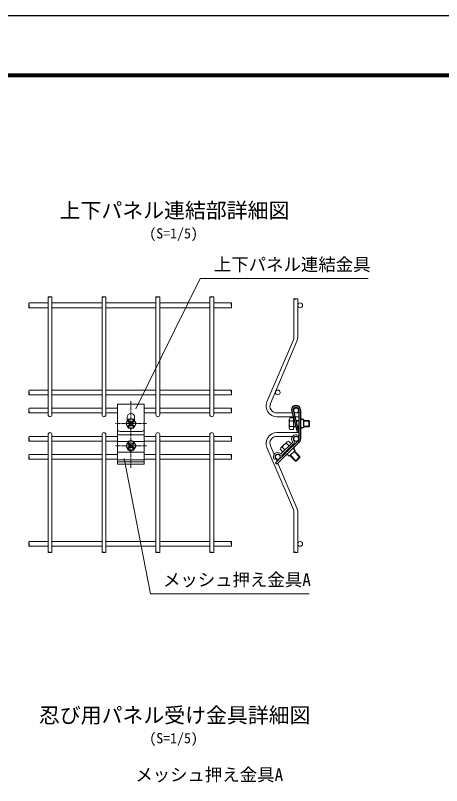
# Model space of a CAD drawing. Units: millimetres, scale not verified, with parts at other scales. Extents: x -4200 to 4200, y -2970 to 2970.
# Drawn here: x 989 to 2594, y 65 to 2970 of the extents above; entities that cross this region are included whole.
import ezdxf
from ezdxf.enums import TextEntityAlignment as Align

# ---------------------------------------------------------------- set-up
doc = ezdxf.new("R2010")
doc.units = ezdxf.units.MM
doc.header["$LTSCALE"] = 10
doc.linetypes.add('USER1', pattern=[2, 1.25, -0.25, 0.25, -0.25])
doc.linetypes.add('USER2', pattern=[0.375, 0.25, -0.125])
for name, color, linetype, lineweight in [('0-0_D-STR2', 7, 'Continuous', 9), ('0-6_D-BMK', 2, 'USER1', 13), ('0-7_D-STR3', 3, 'Continuous', 13), ('0-9_D-STR-TXT', 7, 'Continuous', 13), ('0-A_D-TTL-TXT', 7, 'Continuous', 25), ('0-B_D-DCR-HCH', 7, 'Continuous', 13), ('0-C_D-TTL', 7, 'Continuous', 25)]:
    doc.layers.add(name, color=color, linetype=linetype, lineweight=lineweight)
doc.styles.add('ＭＳ ゴシック', font='')
doc.styles.get('ＭＳ ゴシック').set_extended_font_data('MS Gothic')

msp = doc.modelspace()

# ---------------------------------------------------------------- linework, layer by layer
at = {"layer": '0-0_D-STR2'}
for p, q in [((1111.92, 1463.48), (1111.92, 1907.83)), ((1126.32, 1463.48), (1126.32, 1907.83)), ((1315, 1463.48), (1315, 1907.83)), ((1329.4, 1463.48), (1329.4, 1907.83)), ((1518.08, 1463.48), (1518.08, 1907.83)), ((1532.48, 1463.48), (1532.48, 1907.83)), ((1721.16, 1463.48), (1721.16, 1907.83)), ((1735.56, 1463.48), (1735.56, 1907.83)), ((2038.01, 1756.52), (2038.01, 1900.19)), ((2052.41, 1756.52), (2052.41, 1900.19)), ((1040.1, 1885.28), (1111.92, 1885.28)), ((1040.1, 1867.28), (1111.92, 1867.28)), ((1126.32, 1885.28), (1315, 1885.28)), ((1126.32, 1867.28), (1315, 1867.28)), ((1329.4, 1885.28), (1518.08, 1885.28)), ((1329.4, 1867.28), (1518.08, 1867.28)), ((1532.48, 1885.28), (1721.16, 1885.28)), ((1532.48, 1867.28), (1721.16, 1867.28)), ((1735.56, 1885.28), (1802.11, 1885.28)), ((1735.56, 1867.28), (1802.11, 1867.28)), ((1936.39, 1511.91), (2035.97, 1746.52)), ((1949.64, 1506.28), (2049.23, 1740.89)), ((1040.1, 1556.68), (1111.92, 1556.68)), ((1126.32, 1556.68), (1315, 1556.68)), ((1329.4, 1556.68), (1518.08, 1556.68)), ((1532.48, 1556.68), (1721.16, 1556.68)), ((1735.56, 1556.68), (1802.11, 1556.68)), ((1040.1, 1538.68), (1111.92, 1538.68)), ((1126.32, 1538.68), (1315, 1538.68)), ((1329.4, 1538.68), (1518.08, 1538.68)), ((1532.48, 1538.68), (1721.16, 1538.68)), ((1735.56, 1538.68), (1802.11, 1538.68)), ((1040.1, 1488.68), (1111.92, 1488.68)), ((1126.32, 1488.68), (1315, 1488.68)), ((1329.4, 1488.68), (1373.74, 1488.68)), ((1473.74, 1488.68), (1518.08, 1488.68)), ((1532.48, 1488.68), (1721.16, 1488.68)), ((1735.56, 1488.68), (1802.11, 1488.68)), ((1040.1, 1470.68), (1111.92, 1470.68)), ((1126.32, 1470.68), (1315, 1470.68)), ((1329.4, 1470.68), (1373.74, 1470.68)), ((1473.74, 1470.68), (1518.08, 1470.68)), ((1532.48, 1470.68), (1721.16, 1470.68)), ((1735.56, 1470.68), (1802.11, 1470.68)), ((2031.78, 1470.68), (1973.21, 1470.68)), ((2056.02, 1456.28), (1973.21, 1456.28)), ((2056.02, 1470.68), (2038.18, 1470.68)), ((2056.02, 1396.28), (1973.21, 1396.28)), ((1040.1, 1381.88), (1111.92, 1381.88)), ((1111.92, 1389.08), (1111.92, 944.72)), ((1126.32, 1389.08), (1126.32, 944.72)), ((1126.32, 1381.88), (1315, 1381.88)), ((1315, 1389.08), (1315, 944.72)), ((1329.4, 1389.08), (1329.4, 944.72)), ((1329.4, 1381.88), (1373.74, 1381.88)), ((1473.74, 1381.88), (1518.08, 1381.88)), ((1518.08, 1389.08), (1518.08, 944.72)), ((1532.48, 1389.08), (1532.48, 944.72)), ((1532.48, 1381.88), (1721.16, 1381.88)), ((1721.16, 1389.08), (1721.16, 944.72)), ((1735.56, 1389.08), (1735.56, 944.72)), ((1735.56, 1381.88), (1802.11, 1381.88)), ((2032.33, 1381.88), (1973.21, 1381.88)), ((2056.02, 1381.88), (2054.1, 1381.88)), ((1040.1, 1363.88), (1111.92, 1363.88)), ((1126.32, 1363.88), (1315, 1363.88)), ((1329.4, 1363.88), (1373.74, 1363.88)), ((1473.74, 1363.88), (1518.08, 1363.88)), ((1532.48, 1363.88), (1721.16, 1363.88)), ((1735.56, 1363.88), (1802.11, 1363.88)), ((1936.39, 1340.65), (2035.97, 1106.04)), ((1949.64, 1346.28), (1963.36, 1313.96)), ((1040.1, 1313.88), (1111.92, 1313.88)), ((1126.32, 1313.88), (1315, 1313.88)), ((1329.4, 1313.88), (1373.74, 1313.88)), ((1473.74, 1313.88), (1518.08, 1313.88)), ((1532.48, 1313.88), (1721.16, 1313.88)), ((1735.56, 1313.88), (1802.11, 1313.88)), ((1040.1, 1295.88), (1111.92, 1295.88)), ((1126.32, 1295.88), (1315, 1295.88)), ((1329.4, 1295.88), (1373.74, 1295.88)), ((1473.74, 1295.88), (1518.08, 1295.88)), ((1532.48, 1295.88), (1721.16, 1295.88)), ((1735.56, 1295.88), (1802.11, 1295.88)), ((1966.88, 1305.68), (1974.44, 1287.85)), ((1977.13, 1281.53), (2049.23, 1111.67)), ((2038.01, 1096.04), (2038.01, 944.72)), ((2052.41, 1096.04), (2052.41, 944.72)), ((1040.1, 985.28), (1111.92, 985.28)), ((1040.1, 967.28), (1111.92, 967.28)), ((1126.32, 985.28), (1315, 985.28)), ((1126.32, 967.28), (1315, 967.28)), ((1329.4, 985.28), (1518.08, 985.28)), ((1329.4, 967.28), (1518.08, 967.28)), ((1532.48, 985.28), (1721.16, 985.28)), ((1532.48, 967.28), (1721.16, 967.28)), ((1735.56, 985.28), (1802.11, 985.28)), ((1735.56, 967.28), (1802.11, 967.28))]:
    msp.add_line(p, q, dxfattribs=at)
at = {"layer": '0-0_D-STR2', "linetype": 'USER2'}
msp.add_line((2020.82, 1360.09), (2020.94, 1359.97), dxfattribs=at)
at = {"layer": '0-0_D-STR2'}
for centre in [(2061.41, 1876.28), (1976.99, 1547.68), (2046.41, 1479.68), (2046.41, 1372.88), (1976.99, 1304.88), (2061.41, 976.28)]:
    msp.add_circle(centre, 9, dxfattribs=at)
for centre, radius, start, end in [((2012.41, 1756.52), 25.6, 337, 0), ((2012.41, 1756.52), 40, 337, 0), ((1973.21, 1496.28), 40, 157, 270), ((1973.21, 1496.28), 25.6, 157, 270), ((1119.12, 1463.48), 7.2, 180, 0), ((1322.2, 1463.48), 7.2, 180, 0), ((1525.28, 1463.48), 7.2, 180, 0), ((1728.36, 1463.48), 7.2, 180, 0), ((1119.12, 1389.08), 7.2, 0, 180), ((1322.2, 1389.08), 7.2, 0, 180), ((1525.28, 1389.08), 7.2, 0, 180), ((1728.36, 1389.08), 7.2, 0, 180), ((1973.21, 1356.28), 40, 90, 203), ((1973.21, 1356.28), 25.6, 90, 203), ((2031.87, 1360.34), 1.6, 314.409, 39.42046), ((2012.41, 1096.04), 25.6, 0, 23), ((2012.41, 1096.04), 40, 0, 23)]:
    msp.add_arc(centre, radius, start, end, dxfattribs=at)
for centre, major_axis in [((1115.52, 1907.83), (-3.6, 0)), ((1318.6, 1907.83), (-3.6, 0)), ((1521.68, 1907.83), (-3.6, 0)), ((1724.76, 1907.83), (-3.6, 0)), ((2041.61, 1900.19), (-3.6, 0)), ((1040.1, 1871.78), (0, -4.5)), ((1802.11, 1880.78), (0, 4.5)), ((1040.1, 1543.18), (0, -4.5)), ((1802.11, 1552.18), (0, 4.5)), ((1802.11, 1484.18), (0, 4.5)), ((1040.1, 1475.18), (0, -4.5)), ((1040.1, 1368.38), (0, -4.5)), ((1802.11, 1377.38), (0, 4.5)), ((1802.11, 1309.38), (0, 4.5)), ((1040.1, 1300.38), (0, -4.5)), ((1040.1, 971.78), (0, -4.5)), ((1802.11, 980.78), (0, 4.5)), ((1115.52, 944.72), (-3.6, 0)), ((1318.6, 944.72), (-3.6, 0)), ((1521.68, 944.72), (-3.6, 0)), ((1724.76, 944.72), (-3.6, 0)), ((2041.61, 944.72), (-3.6, 0))]:
    msp.add_ellipse(centre, major_axis=major_axis, ratio=0.114898, dxfattribs=at)
for centre, major_axis, start_param, end_param in [((1122.72, 1907.83), (3.6, 0), 6.2830864, 9.4247776), ((1325.8, 1907.83), (3.6, 0), 6.2830864, 9.4247776), ((1528.88, 1907.83), (3.6, 0), 6.2830864, 9.4247776), ((1731.96, 1907.83), (3.6, 0), 6.2830864, 9.4247776), ((2048.81, 1900.19), (3.6, 0), 6.2830864, 9.4247776), ((1040.1, 1880.78), (0, -4.5), 3.1414937, 6.283185), ((1802.11, 1871.78), (0, 4.5), 3.1414937, 6.283185), ((1040.1, 1552.18), (0, -4.5), 3.1414937, 6.283185), ((1802.11, 1543.18), (0, 4.5), 3.1414937, 6.283185), ((1040.1, 1484.18), (0, -4.5), 3.1414937, 6.283185), ((1802.11, 1475.18), (0, 4.5), 3.1414937, 6.283185), ((1040.1, 1377.38), (0, -4.5), 3.1414937, 6.283185), ((1802.11, 1368.38), (0, 4.5), 3.1414937, 6.283185), ((1040.1, 1309.38), (0, -4.5), 3.1414937, 6.283185), ((1802.11, 1300.38), (0, 4.5), 3.1414937, 6.283185), ((1040.1, 980.78), (0, -4.5), 3.1414937, 6.283185), ((1802.11, 971.78), (0, 4.5), 3.1414937, 6.283185), ((1122.72, 944.72), (3.6, 0), 3.141593, 6.2832842), ((1325.8, 944.72), (3.6, 0), 3.141593, 6.2832842), ((1528.88, 944.72), (3.6, 0), 3.141593, 6.2832842), ((1731.96, 944.72), (3.6, 0), 3.141593, 6.2832842), ((2048.81, 944.72), (3.6, 0), 3.141593, 6.2832842)]:
    msp.add_ellipse(centre, major_axis=major_axis, ratio=0.114898, start_param=start_param, end_param=end_param, dxfattribs=at)
at = {"layer": '0-6_D-BMK'}
for p, q in [((1423.74, 1514.76), (1423.74, 1263.94)), ((1482.42, 1430.08), (1365.05, 1430.08)), ((1482.42, 1346.62), (1365.05, 1346.62))]:
    msp.add_line(p, q, dxfattribs=at)
at = {"layer": '0-7_D-STR3'}
for p, q in [((1373.74, 1503.28), (1373.74, 1277.58)), ((1473.74, 1503.28), (1373.74, 1503.28)), ((1473.74, 1503.28), (1373.74, 1503.28)), ((1373.74, 1478.48), (1373.74, 1503.28)), ((1473.74, 1503.28), (1473.74, 1277.58)), ((1473.74, 1478.48), (1473.74, 1503.28)), ((1409.74, 1454.5), (1409.74, 1439.91)), ((1437.74, 1454.5), (1437.74, 1439.91)), ((1413.9, 1447.12), (1404.06, 1430.08)), ((1413.9, 1413.04), (1404.06, 1430.08)), ((1412.82, 1438.27), (1418.28, 1432.81)), ((1412.82, 1421.89), (1418.28, 1427.35)), ((1433.57, 1447.12), (1413.9, 1447.12)), ((1415.55, 1441), (1421.01, 1435.54)), ((1415.55, 1419.16), (1421.01, 1424.62)), ((1431.93, 1441), (1426.47, 1435.54)), ((1431.93, 1419.16), (1426.47, 1424.62)), ((1434.65, 1438.27), (1429.2, 1432.81)), ((1434.65, 1421.89), (1429.2, 1427.35)), ((1433.57, 1447.12), (1443.41, 1430.08)), ((1433.57, 1413.04), (1443.41, 1430.08)), ((2020.6, 1446.43), (2020.6, 1413.73)), ((2027.45, 1451.88), (2022.06, 1451.88)), ((2027.45, 1440.98), (2022.06, 1440.98)), ((2023.47, 1440.98), (2036.6, 1440.98)), ((2023.65, 1451.88), (2036.6, 1451.88)), ((2036.6, 1408.28), (2036.6, 1451.88)), ((2039.11, 1442.08), (2036.6, 1442.08)), ((2039.72, 1439.68), (2036.6, 1439.68)), ((2056.02, 1442.08), (2045.51, 1442.08)), ((2056.02, 1439.68), (2046.12, 1439.68)), ((2074.3, 1446.07), (2068.47, 1446.07)), ((2074.3, 1446.07), (2074.3, 1414.09)), ((2094.2, 1442.08), (2074.3, 1442.08)), ((2096.6, 1439.68), (2074.3, 1439.68)), ((2096.6, 1439.68), (2094.2, 1442.08)), ((2094.2, 1442.08), (2094.2, 1418.08)), ((2096.6, 1439.68), (2096.6, 1420.48)), ((1465.74, 1400.72), (1381.74, 1400.72)), ((1433.57, 1413.04), (1413.9, 1413.04)), ((2027.45, 1419.18), (2022.06, 1419.18)), ((2022.06, 1408.28), (2027.45, 1408.28)), ((2023.47, 1408.28), (2036.6, 1408.28)), ((2023.65, 1419.18), (2036.6, 1419.18)), ((2044.64, 1420.48), (2036.6, 1420.48)), ((2045.25, 1418.08), (2036.6, 1418.08)), ((2049.7, 1400.72), (2055.71, 1402.26)), ((2056.02, 1420.48), (2051.04, 1420.48)), ((2056.02, 1418.08), (2051.65, 1418.08)), ((2074.3, 1414.09), (2068.47, 1414.09)), ((2096.6, 1420.48), (2074.3, 1420.48)), ((2094.2, 1418.08), (2074.3, 1418.08)), ((2096.6, 1420.48), (2094.2, 1418.08)), ((1473.74, 1388.37), (1373.51, 1388.37)), ((2054.86, 1385.16), (2053.51, 1379.31)), ((1373.74, 1362.66), (1413.32, 1362.66)), ((1413.9, 1363.66), (1404.06, 1346.62)), ((1413.9, 1329.58), (1404.06, 1346.62)), ((1412.82, 1354.81), (1418.28, 1349.35)), ((1412.82, 1338.43), (1418.28, 1343.89)), ((1433.57, 1363.66), (1413.9, 1363.66)), ((1415.55, 1357.54), (1421.01, 1352.08)), ((1415.55, 1335.7), (1421.01, 1341.16)), ((1431.93, 1357.54), (1426.47, 1352.08)), ((1431.93, 1335.7), (1426.47, 1341.16)), ((1434.65, 1354.81), (1429.2, 1349.35)), ((1434.65, 1338.43), (1429.2, 1343.89)), ((1433.57, 1363.66), (1443.41, 1346.62)), ((1433.57, 1329.58), (1443.41, 1346.62)), ((1434.15, 1362.66), (1473.74, 1362.66)), ((2012.13, 1361.17), (1988.77, 1338.29)), ((1990.31, 1317.4), (2032.99, 1359.2)), ((1997.46, 1337.21), (1993.69, 1341.06)), ((1994.79, 1312.83), (2037.47, 1354.63)), ((1994.8, 1339.92), (2003.86, 1330.67)), ((2013.03, 1352.47), (2009.26, 1356.31)), ((2010.25, 1355.3), (2019.44, 1345.93)), ((2020.82, 1360.09), (2017.05, 1363.94)), ((2018.16, 1362.81), (2027.22, 1353.56)), ((2022.99, 1340.45), (2025.5, 1337.87)), ((2024.7, 1342.13), (2027.22, 1339.55)), ((1373.74, 1322.86), (1473.74, 1322.86)), ((1433.57, 1329.58), (1413.9, 1329.58)), ((1985.9, 1333.43), (1989.67, 1329.58)), ((1986.89, 1332.42), (1996.07, 1323.04)), ((2007.55, 1325.33), (2010.07, 1322.76)), ((2009.27, 1327.01), (2011.79, 1324.44)), ((2020.01, 1306.91), (2015.93, 1311.08)), ((2042.86, 1329.29), (2020.01, 1306.91)), ((2043.38, 1288.76), (2022.86, 1309.7)), ((2046.78, 1288.72), (2024.58, 1311.38)), ((2060.49, 1302.16), (2038.29, 1324.82)), ((2042.86, 1329.29), (2038.78, 1333.46)), ((2060.53, 1305.55), (2040.01, 1326.5)), ((1473.59, 1293.46), (1373.59, 1293.46)), ((1473.74, 1285.71), (1373.74, 1285.71)), ((1963.79, 1295.32), (1969.79, 1297.29)), ((2060.53, 1305.55), (2043.38, 1288.76)), ((2046.78, 1288.72), (2043.38, 1288.76)), ((2060.49, 1302.16), (2046.78, 1288.72)), ((2060.49, 1302.16), (2060.53, 1305.55)), ((1473.74, 1277.58), (1373.74, 1277.58))]:
    msp.add_line(p, q, dxfattribs=at)
at = {"layer": '0-7_D-STR3', "lineweight": 25}
for p, q in [((2028.82, 1482.24), (2049.7, 1400.72)), ((2035.22, 1482.24), (2055.71, 1402.26)), ((2056.02, 1482.24), (2056.02, 1371.55)), ((2062.42, 1482.24), (2062.42, 1371.64)), ((2074.3, 1446.07), (2068.47, 1446.07)), ((2074.3, 1446.07), (2074.3, 1414.54)), ((2074.3, 1414.09), (2068.47, 1414.09)), ((2053.4, 1365.2), (1968.62, 1282.15)), ((2057.97, 1360.72), (1973.1, 1277.58)), ((2053.4, 1365.2), (2057.97, 1360.72)), ((2020.01, 1306.91), (2015.93, 1311.08)), ((2042.86, 1329.29), (2020.34, 1307.23)), ((2042.86, 1329.29), (2038.78, 1333.46)), ((1968.62, 1282.15), (1973.1, 1277.58))]:
    msp.add_line(p, q, dxfattribs=at)
at = {"layer": '0-7_D-STR3', "linetype": 'USER2'}
for p, q in [((2027.45, 1451.88), (2027.62, 1451.88)), ((2027.45, 1440.98), (2027.62, 1440.98)), ((2027.45, 1419.18), (2027.62, 1419.18)), ((2027.45, 1408.28), (2027.62, 1408.28)), ((1997.46, 1337.21), (1997.58, 1337.08)), ((2013.03, 1352.47), (2013.16, 1352.34)), ((1989.67, 1329.58), (1989.79, 1329.45))]:
    msp.add_line(p, q, dxfattribs=at)
at = {"layer": '0-7_D-STR3'}
for centre in [(1423.74, 1430.08), (1423.74, 1346.62)]:
    msp.add_circle(centre, 17.04, dxfattribs=at)
at = {"layer": '0-7_D-STR3', "lineweight": 25}
for centre, radius, start, end in [((2045.62, 1482.24), 16.8, 0, 180), ((2045.62, 1482.24), 10.4, 0, 180), ((2068.83, 1452.46), 6.4, 180, 270), ((2068.83, 1407.7), 6.4, 90, 180), ((2046.82, 1371.64), 9.2, 315.6, 0), ((2046.82, 1371.64), 15.6, 315.6, 0), ((2043.59, 1337.67), 6.4, 134.409, 224.409), ((2011.62, 1306.35), 6.4, 44.409, 134.409)]:
    msp.add_arc(centre, radius, start, end, dxfattribs=at)
at = {"layer": '0-7_D-STR3'}
for centre, radius, start, end in [((1423.74, 1454.5), 14, 0, 180), ((1473.66, 1470.56), 0.08, 270, 0), ((1473.66, 1470.56), 0.08, 270, 0), ((1414.18, 1439.63), 1.93, 44.99953, 224.99952), ((1415.55, 1430.08), 3.86, 314.99999, 45), ((1423.74, 1438.27), 3.86, 225.00001, 314.99999), ((1423.74, 1421.89), 3.86, 45, 135), ((1431.93, 1430.08), 3.86, 135, 225.00001), ((1433.29, 1439.63), 1.93, 315, 135), ((2031.5, 1446.43), 10.9, 150, 210), ((2062.01, 1430.08), 41.41, 164.73852, 195.26148), ((2068.83, 1452.46), 6.4, 180, 270), ((1381.74, 1408.72), 8, 180, 270), ((1414.18, 1420.53), 1.93, 135, 314.99998), ((1423.74, 1425.25), 14.47, 237.53826, 302.46174), ((1433.29, 1420.53), 1.93, 225.00001, 44.99999), ((1465.74, 1408.72), 8, 270, 0), ((2031.5, 1413.73), 10.9, 150, 210), ((2068.83, 1407.7), 6.4, 90, 180), ((1423.74, 1351.44), 14.47, 57.53826, 122.46174), ((2045.26, 1372.09), 16.21, 53.68647, 221.43997), ((2046.08, 1372.03), 10.4, 44.409, 219.42046), ((1414.18, 1356.17), 1.93, 44.99953, 224.99952), ((1414.18, 1337.07), 1.93, 135, 314.99998), ((1415.55, 1346.62), 3.86, 314.99999, 45), ((1423.74, 1354.81), 3.86, 225.00001, 314.99999), ((1423.74, 1338.43), 3.86, 45, 135), ((1431.93, 1346.62), 3.86, 135, 225.00001), ((1433.29, 1356.17), 1.93, 315, 135), ((1433.29, 1337.07), 1.93, 225.00001, 44.99999), ((1996.4, 1330.5), 10.9, 104.409, 164.409), ((2029.43, 1320.15), 41.41, 119.14752, 149.67048), ((2019.76, 1353.38), 10.9, 104.409, 164.409), ((2043.59, 1337.67), 6.4, 134.409, 224.409), ((2031.87, 1360.34), 8, 314.409, 39.42046), ((1423.74, 1341.79), 14.47, 237.53826, 302.46174), ((1977.21, 1304.95), 16.52, 48.50138, 215.66553), ((1977.22, 1304.57), 10.4, 49.39754, 224.409), ((1989.19, 1318.54), 8, 229.39754, 314.409), ((1989.19, 1318.54), 1.6, 229.39754, 314.409), ((2011.62, 1306.35), 6.4, 44.409, 134.409)]:
    msp.add_arc(centre, radius, start, end, dxfattribs=at)
at = {"layer": '0-9_D-STR-TXT'}
for points in [[(2317.29, 1977.95), (1684.64, 1977.95), (1442.28, 1486.5)], [(2095.79, 788.56), (1497.15, 788.56), (1397.7, 1298.31)]]:
    msp.add_lwpolyline(points, dxfattribs=at)
at = {"layer": '0-B_D-DCR-HCH'}
msp.add_lwpolyline([(3920, 2740), (-3920, 2740), (-3920, -2740), (3920, -2740)], close=True, dxfattribs=at)
at = {"layer": '0-C_D-TTL', "color": 2}
msp.add_lwpolyline([(-4200, 2970), (4200, 2970), (4200, -2970), (-4200, -2970)], close=True, dxfattribs=at)
at = {"layer": '0-C_D-TTL'}
for points in [[(-3930, 2750), (3930, 2750), (3930, -2750), (-3930, -2750)], [(-3927.5, 2747.5), (3927.5, 2747.5), (3927.5, -2747.5), (-3927.5, -2747.5)], [(-3925, 2745), (3925, 2745), (3925, -2745), (-3925, -2745)], [(-3922.5, 2742.5), (3922.5, 2742.5), (3922.5, -2742.5), (-3922.5, -2742.5)], [(-3920, 2740), (3920, 2740), (3920, -2740), (-3920, -2740)]]:
    msp.add_lwpolyline(points, close=True, dxfattribs=at)

# ---------------------------------------------------------------- texts
at = {"layer": '0-9_D-STR-TXT', "style": 'ＭＳ ゴシック'}
for s, p in [('上下パネル連結金具', (1736.32, 1992.18)), ('メッシュ押え金具A', (1544.52, 802.8)), ('メッシュ押え金具A', (1440.24, 67.28))]:
    msp.add_text(s, height=48.09, dxfattribs=at).set_placement(p, align=Align.BOTTOM_LEFT)
at = {"layer": '0-A_D-TTL-TXT', "style": 'ＭＳ ゴシック'}
for s, height, p in [('上下パネル連結部詳細図', 57.7, (1155.05, 2188.28)), ('(S=1/5)', 38.49, (1492.92, 2117.11)), ('忍び用パネル受け金具詳細図', 57.7, (1077.08, 284.14)), ('(S=1/5)', 38.49, (1492.92, 212.88))]:
    msp.add_text(s, height=height, dxfattribs=at).set_placement(p, align=Align.BOTTOM_LEFT)

doc.saveas('drawing.dxf')
